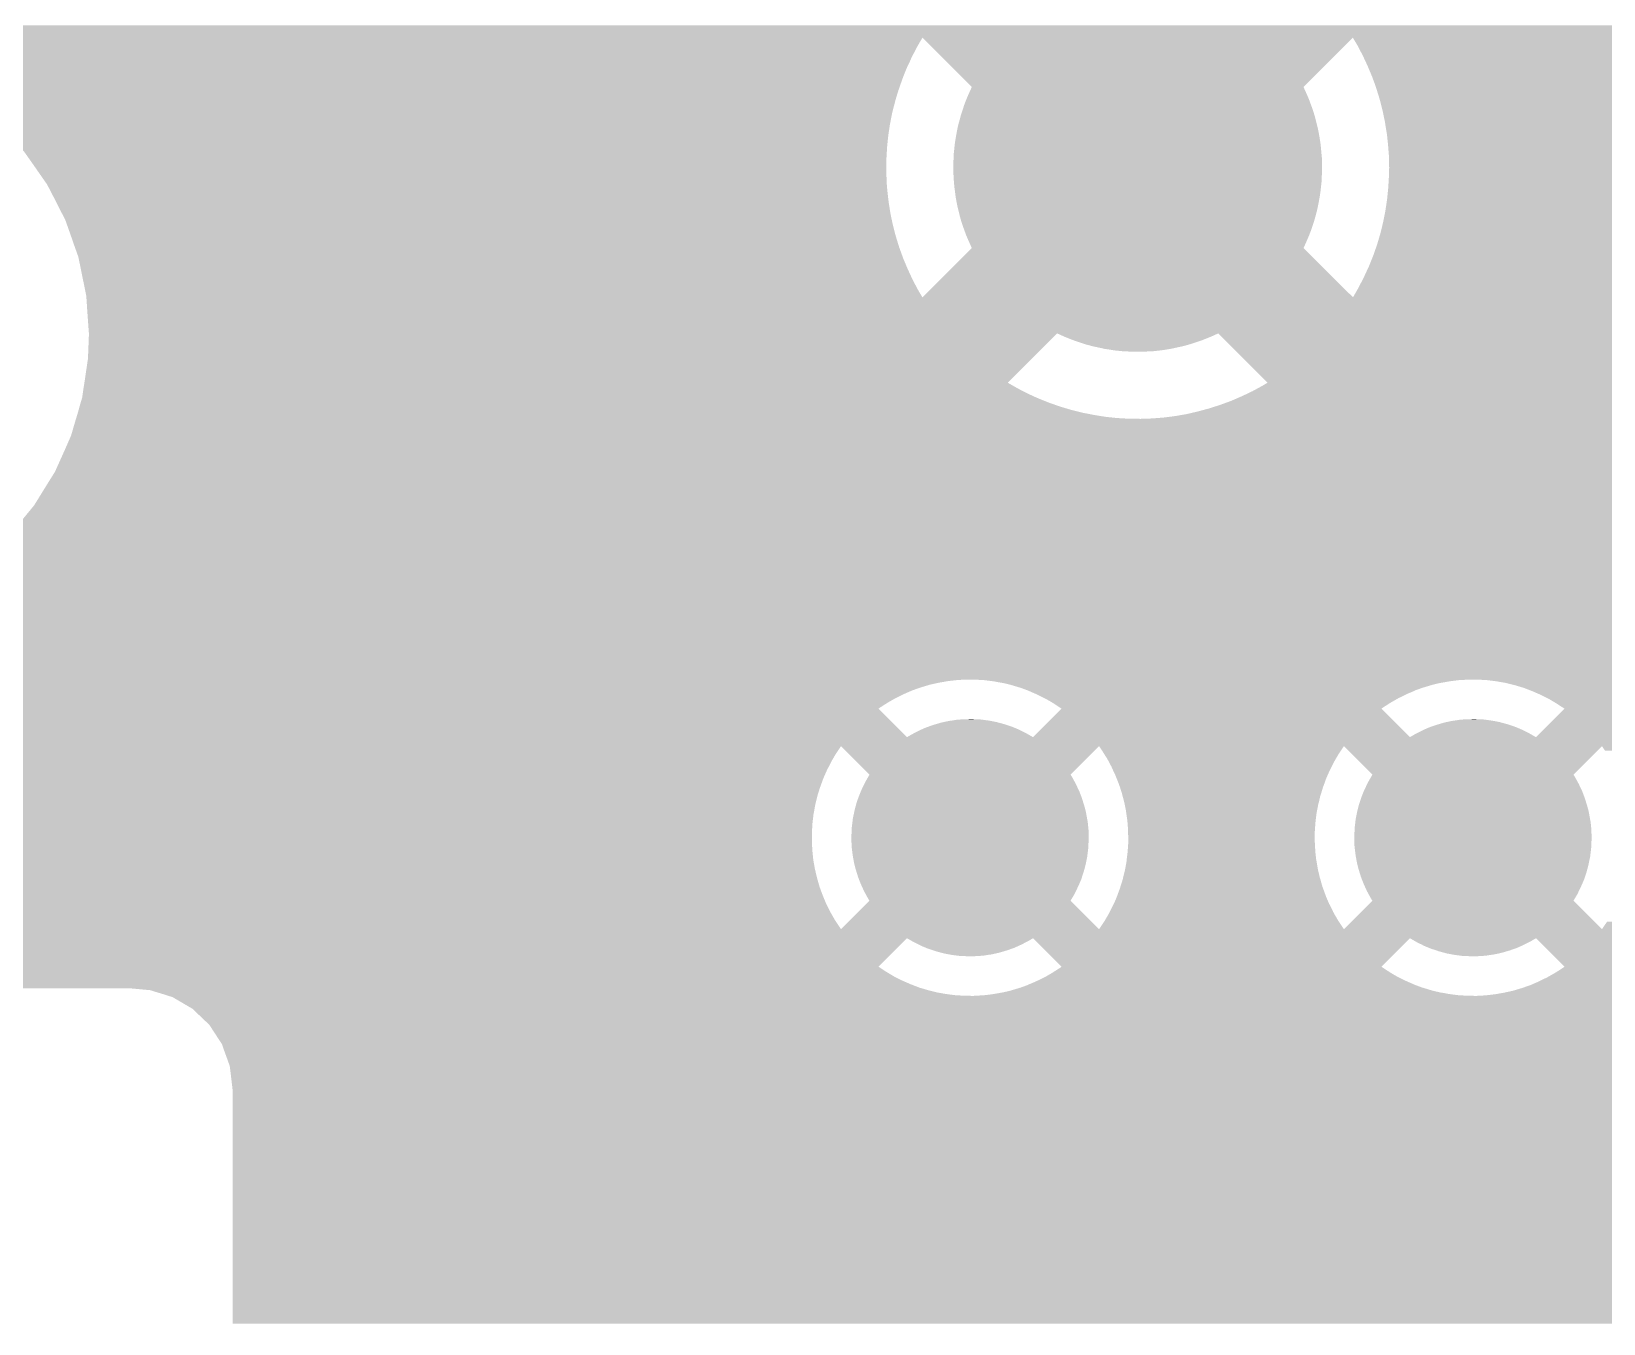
# Model space of a CAD drawing. Extents: x 295 to 953, y 10 to 290.
# Drawn here: x 701.64 to 713.55, y 231.42 to 241.21 of the extents above; entities that cross this region are included whole.
import ezdxf

# ---------------------------------------------------------------- set-up
doc = ezdxf.new("R2010")
doc.units = 0
doc.header["$LTSCALE"] = 5
doc.header["$MEASUREMENT"] = 0
doc.layers.add('FROMC1', color=7, linetype='CONTINUOUS')

msp = doc.modelspace()

# ---------------------------------------------------------------- linework, layer by layer
at = {"layer": 'FROMC1'}
for points in [[(685.38, 241.164), (685.38, 241.259), (751.731, 241.164), (751.772, 241.259)], [(685.38, 241.125), (685.38, 241.164), (708.364, 241.125), (708.387, 241.164)], [(700.036, 241.118), (699.858, 241.125), (708.36, 241.118), (708.364, 241.125)], [(700.234, 241.088), (700.036, 241.118), (708.343, 241.088), (708.36, 241.118)], [(700.332, 241.073), (700.234, 241.088), (708.335, 241.073), (708.343, 241.088)], [(700.551, 241.01), (700.332, 241.073), (708.303, 241.01), (708.335, 241.073)], [(708.761, 240.79), (708.387, 241.164), (711.274, 240.79), (711.648, 241.164)], [(711.671, 241.125), (711.648, 241.164), (751.714, 241.125), (751.731, 241.164)], [(711.682, 241.107), (711.671, 241.125), (735.151, 241.107), (735.418, 241.125)], [(711.683, 241.105), (711.682, 241.107), (735.118, 241.105), (735.151, 241.107)], [(711.715, 241.044), (711.683, 241.105), (734.825, 241.044), (735.118, 241.105)], [(700.62, 240.989), (700.551, 241.01), (708.294, 240.989), (708.303, 241.01)], [(700.754, 240.93), (700.62, 240.989), (708.266, 240.93), (708.294, 240.989)], [(711.723, 241.029), (711.715, 241.044), (734.782, 241.029), (734.825, 241.044)], [(711.76, 240.949), (711.723, 241.029), (734.556, 240.949), (734.782, 241.029)], [(711.762, 240.944), (711.76, 240.949), (734.542, 240.944), (734.556, 240.949)], [(700.894, 240.867), (700.754, 240.93), (708.241, 240.867), (708.266, 240.93)], [(700.925, 240.848), (700.894, 240.867), (708.234, 240.848), (708.241, 240.867)], [(701.059, 240.765), (700.925, 240.848), (708.205, 240.765), (708.234, 240.848)], [(711.794, 240.868), (711.762, 240.944), (734.393, 240.868), (734.542, 240.944)], [(711.816, 240.808), (711.794, 240.868), (734.275, 240.808), (734.393, 240.868)], [(701.149, 240.71), (701.059, 240.765), (708.188, 240.71), (708.205, 240.765)], [(701.184, 240.681), (701.149, 240.71), (708.18, 240.681), (708.188, 240.71)], [(708.719, 240.695), (708.73, 240.721), (711.316, 240.695), (711.305, 240.721)], [(708.73, 240.721), (708.749, 240.764), (711.305, 240.721), (711.286, 240.764)], [(708.749, 240.764), (708.761, 240.79), (711.286, 240.764), (711.274, 240.79)], [(711.824, 240.785), (711.816, 240.808), (734.243, 240.785), (734.275, 240.808)], [(711.85, 240.701), (711.824, 240.785), (734.123, 240.701), (734.243, 240.785)], [(701.287, 240.595), (701.184, 240.681), (708.158, 240.595), (708.18, 240.681)], [(701.38, 240.519), (701.287, 240.595), (708.143, 240.519), (708.158, 240.595)], [(708.679, 240.58), (708.694, 240.624), (711.356, 240.58), (711.342, 240.624)], [(708.694, 240.624), (708.702, 240.651), (711.342, 240.624), (711.332, 240.651)], [(708.702, 240.651), (708.719, 240.695), (711.332, 240.651), (711.316, 240.695)], [(711.867, 240.636), (711.85, 240.701), (734.029, 240.636), (734.123, 240.701)], [(711.872, 240.616), (711.867, 240.636), (734.008, 240.616), (734.029, 240.636)], [(711.89, 240.53), (711.872, 240.616), (733.915, 240.53), (734.008, 240.616)], [(701.389, 240.509), (701.38, 240.519), (708.141, 240.509), (708.143, 240.519)], [(701.469, 240.422), (701.389, 240.509), (708.128, 240.422), (708.141, 240.509)], [(708.644, 240.433), (708.653, 240.479), (711.391, 240.433), (711.382, 240.479)], [(708.653, 240.479), (708.659, 240.507), (711.382, 240.479), (711.375, 240.507)], [(708.659, 240.507), (708.672, 240.552), (711.375, 240.507), (711.364, 240.552)], [(708.672, 240.552), (708.679, 240.58), (711.364, 240.552), (711.356, 240.58)], [(711.904, 240.443), (711.89, 240.53), (733.82, 240.443), (733.915, 240.53)], [(701.55, 240.334), (701.469, 240.422), (708.119, 240.334), (708.128, 240.422)], [(708.629, 240.33), (708.632, 240.359), (711.406, 240.33), (711.403, 240.359)], [(708.632, 240.359), (708.639, 240.405), (711.403, 240.359), (711.396, 240.405)], [(708.639, 240.405), (708.644, 240.433), (711.396, 240.405), (711.391, 240.433)], [(711.906, 240.432), (711.904, 240.443), (733.809, 240.432), (733.82, 240.443)], [(711.914, 240.356), (711.906, 240.432), (733.746, 240.356), (733.809, 240.432)], [(711.921, 240.268), (711.914, 240.356), (733.673, 240.268), (733.746, 240.356)], [(701.583, 240.298), (701.55, 240.334), (708.117, 240.298), (708.119, 240.334)], [(701.619, 240.247), (701.583, 240.298), (708.114, 240.247), (708.117, 240.298)], [(701.666, 240.18), (701.619, 240.247), (708.113, 240.18), (708.114, 240.247)], [(708.621, 240.209), (708.623, 240.255), (711.414, 240.209), (711.413, 240.255)], [(708.623, 240.255), (708.624, 240.284), (711.413, 240.255), (711.41, 240.284)], [(708.624, 240.284), (708.629, 240.33), (711.41, 240.284), (711.406, 240.33)], [(711.922, 240.201), (711.921, 240.268), (733.618, 240.201), (733.673, 240.268)], [(701.727, 240.092), (701.666, 240.18), (708.115, 240.092), (708.113, 240.18)], [(708.621, 240.18), (708.621, 240.209), (711.415, 240.18), (711.414, 240.209)], [(708.621, 240.151), (708.621, 240.18), (711.414, 240.151), (711.415, 240.18)], [(708.623, 240.105), (708.621, 240.151), (711.412, 240.105), (711.414, 240.151)], [(711.916, 240.026), (711.921, 240.113), (733.509, 240.026), (733.564, 240.113)], [(711.921, 240.113), (711.923, 240.18), (733.564, 240.113), (733.605, 240.18)], [(711.923, 240.18), (711.922, 240.201), (733.605, 240.18), (733.618, 240.201)], [(701.755, 240.052), (701.727, 240.092), (708.117, 240.052), (708.115, 240.092)], [(701.78, 240.004), (701.755, 240.052), (708.121, 240.004), (708.117, 240.052)], [(701.825, 239.917), (701.78, 240.004), (708.131, 239.917), (708.121, 240.004)], [(708.625, 240.076), (708.623, 240.105), (711.411, 240.076), (711.412, 240.105)], [(708.629, 240.03), (708.625, 240.076), (711.406, 240.03), (711.411, 240.076)], [(708.633, 240.001), (708.629, 240.03), (711.403, 240.001), (711.406, 240.03)], [(708.639, 239.955), (708.633, 240.001), (711.396, 239.955), (711.403, 240.001)], [(711.908, 239.946), (711.916, 240.026), (733.46, 239.946), (733.509, 240.026)], [(701.869, 239.83), (701.825, 239.917), (708.145, 239.83), (708.131, 239.917)], [(708.644, 239.927), (708.639, 239.955), (711.391, 239.927), (711.396, 239.955)], [(708.653, 239.881), (708.644, 239.927), (711.382, 239.881), (711.391, 239.927)], [(708.66, 239.853), (708.653, 239.881), (711.376, 239.853), (711.382, 239.881)], [(711.894, 239.851), (711.907, 239.938), (733.418, 239.851), (733.456, 239.938)], [(711.907, 239.938), (711.908, 239.946), (733.456, 239.938), (733.46, 239.946)], [(701.892, 239.786), (701.869, 239.83), (708.154, 239.786), (708.145, 239.83)], [(701.907, 239.744), (701.892, 239.786), (708.163, 239.744), (708.154, 239.786)], [(708.671, 239.808), (708.66, 239.853), (711.364, 239.808), (711.376, 239.853)], [(708.679, 239.78), (708.671, 239.808), (711.356, 239.78), (711.364, 239.808)], [(708.693, 239.736), (708.679, 239.78), (711.342, 239.736), (711.356, 239.78)], [(711.856, 239.679), (711.877, 239.765), (733.341, 239.679), (733.379, 239.765)], [(711.877, 239.765), (711.894, 239.851), (733.379, 239.765), (733.418, 239.851)], [(701.937, 239.659), (701.907, 239.744), (708.185, 239.659), (708.163, 239.744)], [(701.966, 239.575), (701.937, 239.659), (708.211, 239.575), (708.185, 239.659)], [(708.703, 239.709), (708.693, 239.736), (711.333, 239.709), (711.342, 239.736)], [(708.719, 239.665), (708.703, 239.709), (711.316, 239.665), (711.333, 239.709)], [(708.73, 239.639), (708.719, 239.665), (711.305, 239.639), (711.316, 239.665)], [(708.749, 239.596), (708.73, 239.639), (711.286, 239.596), (711.305, 239.639)], [(711.831, 239.595), (711.854, 239.672), (733.315, 239.595), (733.338, 239.672)], [(711.854, 239.672), (711.856, 239.679), (733.338, 239.672), (733.341, 239.679)], [(701.992, 239.503), (701.966, 239.575), (708.237, 239.503), (708.211, 239.575)], [(708.387, 239.196), (708.761, 239.57), (711.649, 239.196), (711.274, 239.57)], [(708.761, 239.57), (708.749, 239.596), (711.274, 239.57), (711.286, 239.596)], [(711.802, 239.512), (711.831, 239.595), (733.291, 239.512), (733.315, 239.595)], [(701.994, 239.492), (701.992, 239.503), (708.241, 239.492), (708.237, 239.503)], [(702.011, 239.411), (701.994, 239.492), (708.275, 239.411), (708.241, 239.492)], [(702.027, 239.331), (702.011, 239.411), (708.312, 239.331), (708.275, 239.411)], [(711.748, 239.385), (711.769, 239.43), (733.254, 239.385), (733.267, 239.43)], [(711.769, 239.43), (711.802, 239.512), (733.267, 239.43), (733.291, 239.512)], [(702.043, 239.253), (702.027, 239.331), (708.353, 239.253), (708.312, 239.331)], [(711.692, 239.272), (711.732, 239.35), (733.237, 239.272), (733.249, 239.35)], [(711.732, 239.35), (711.748, 239.385), (733.249, 239.35), (733.254, 239.385)], [(702.052, 239.209), (702.043, 239.253), (708.379, 239.209), (708.353, 239.253)], [(702.053, 239.196), (702.052, 239.209), (708.387, 239.196), (708.379, 239.209)], [(702.06, 239.088), (702.053, 239.196), (733.21, 239.088), (733.226, 239.196)], [(711.649, 239.196), (711.692, 239.272), (733.226, 239.196), (733.237, 239.272)], [(702.072, 238.923), (702.06, 239.088), (733.203, 238.923), (733.21, 239.088)], [(702.072, 238.91), (702.072, 238.923), (709.394, 238.91), (709.407, 238.923)], [(709.46, 238.899), (709.407, 238.923), (710.576, 238.899), (710.628, 238.923)], [(710.641, 238.91), (710.628, 238.923), (733.203, 238.91), (733.203, 238.923)], [(702.065, 238.732), (702.072, 238.91), (709.216, 238.732), (709.394, 238.91)], [(709.476, 238.892), (709.46, 238.899), (710.558, 238.892), (710.576, 238.899)], [(709.53, 238.871), (709.476, 238.892), (710.506, 238.871), (710.558, 238.892)], [(709.546, 238.865), (709.53, 238.871), (710.488, 238.865), (710.506, 238.871)], [(709.602, 238.847), (709.546, 238.865), (710.435, 238.847), (710.488, 238.865)], [(709.618, 238.841), (709.602, 238.847), (710.416, 238.841), (710.435, 238.847)], [(709.674, 238.826), (709.618, 238.841), (710.362, 238.826), (710.416, 238.841)], [(709.691, 238.822), (709.674, 238.826), (710.343, 238.822), (710.362, 238.826)], [(709.748, 238.81), (709.691, 238.822), (710.289, 238.81), (710.343, 238.822)], [(709.764, 238.806), (709.748, 238.81), (710.269, 238.806), (710.289, 238.81)], [(709.823, 238.797), (709.764, 238.806), (710.214, 238.797), (710.269, 238.806)], [(710.94, 238.611), (710.641, 238.91), (733.223, 238.611), (733.203, 238.91)], [(702.038, 238.549), (702.065, 238.732), (709.033, 238.549), (709.216, 238.732)], [(709.839, 238.794), (709.823, 238.797), (710.193, 238.794), (710.214, 238.797)], [(709.899, 238.788), (709.839, 238.794), (710.139, 238.788), (710.193, 238.794)], [(709.914, 238.787), (709.899, 238.788), (710.115, 238.787), (710.139, 238.788)], [(709.979, 238.784), (709.914, 238.787), (710.064, 238.784), (710.115, 238.787)], [(709.989, 238.783), (709.979, 238.784), (709.989, 238.783), (710.064, 238.784)], [(711.002, 238.549), (710.94, 238.611), (733.236, 238.549), (733.223, 238.611)], [(702.021, 238.435), (702.025, 238.465), (709.253, 238.435), (709.188, 238.465)], [(702.025, 238.465), (702.031, 238.505), (709.188, 238.465), (709.11, 238.505)], [(702.031, 238.505), (702.038, 238.549), (709.11, 238.505), (709.033, 238.549)], [(710.725, 238.411), (710.806, 238.446), (733.264, 238.411), (733.257, 238.446)], [(710.806, 238.446), (710.886, 238.484), (733.257, 238.446), (733.249, 238.484)], [(710.886, 238.484), (710.963, 238.526), (733.249, 238.484), (733.24, 238.526)], [(710.963, 238.526), (711.002, 238.549), (733.24, 238.526), (733.236, 238.549)], [(701.988, 238.321), (701.994, 238.342), (709.602, 238.321), (709.517, 238.342)], [(701.994, 238.342), (702.001, 238.367), (709.517, 238.342), (709.433, 238.367)], [(702.001, 238.367), (702.009, 238.396), (709.433, 238.367), (709.35, 238.396)], [(702.009, 238.396), (702.019, 238.429), (709.35, 238.396), (709.268, 238.429)], [(702.019, 238.429), (702.021, 238.435), (709.268, 238.429), (709.253, 238.435)], [(710.414, 238.317), (710.474, 238.331), (733.283, 238.317), (733.281, 238.331)], [(710.474, 238.331), (710.559, 238.354), (733.281, 238.331), (733.276, 238.354)], [(710.559, 238.354), (710.643, 238.381), (733.276, 238.354), (733.27, 238.381)], [(710.643, 238.381), (710.725, 238.411), (733.27, 238.381), (733.264, 238.411)], [(701.937, 238.148), (701.974, 238.275), (733.343, 238.148), (733.298, 238.275)], [(701.974, 238.275), (701.975, 238.276), (710.039, 238.275), (709.951, 238.276)], [(701.975, 238.276), (701.976, 238.281), (709.951, 238.276), (709.863, 238.281)], [(701.976, 238.281), (701.979, 238.29), (709.863, 238.281), (709.776, 238.29)], [(701.979, 238.29), (701.983, 238.304), (709.776, 238.29), (709.689, 238.304)], [(701.983, 238.304), (701.988, 238.321), (709.689, 238.304), (709.602, 238.321)], [(710.039, 238.275), (710.127, 238.278), (733.298, 238.275), (733.297, 238.278)], [(710.127, 238.278), (710.215, 238.285), (733.297, 238.278), (733.295, 238.285)], [(710.215, 238.285), (710.302, 238.296), (733.295, 238.285), (733.291, 238.296)], [(710.302, 238.296), (710.389, 238.311), (733.291, 238.296), (733.285, 238.311)], [(710.389, 238.311), (710.414, 238.317), (733.285, 238.311), (733.283, 238.317)], [(701.887, 238.034), (701.937, 238.148), (733.383, 238.034), (733.343, 238.148)], [(701.815, 237.874), (701.887, 238.034), (733.466, 237.874), (733.383, 238.034)], [(701.749, 237.768), (701.815, 237.874), (733.52, 237.768), (733.466, 237.874)], [(701.657, 237.619), (701.749, 237.768), (733.624, 237.619), (733.52, 237.768)], [(701.577, 237.522), (701.657, 237.619), (733.692, 237.522), (733.624, 237.619)], [(701.466, 237.387), (701.577, 237.522), (733.816, 237.387), (733.692, 237.522)], [(701.373, 237.301), (701.466, 237.387), (733.895, 237.301), (733.816, 237.387)], [(701.246, 237.184), (701.373, 237.301), (734.037, 237.184), (733.895, 237.301)], [(701.14, 237.11), (701.246, 237.184), (734.126, 237.11), (734.037, 237.184)], [(701, 237.012), (701.14, 237.11), (734.284, 237.012), (734.126, 237.11)], [(700.733, 236.876), (700.883, 236.953), (734.554, 236.876), (734.381, 236.953)], [(700.883, 236.953), (701, 237.012), (734.381, 236.953), (734.284, 237.012)], [(700.45, 236.776), (700.605, 236.831), (734.842, 236.776), (734.655, 236.831)], [(700.605, 236.831), (700.733, 236.876), (734.655, 236.831), (734.554, 236.876)], [(691.219, 236.561), (691.175, 236.695), (769.708, 236.561), (769.708, 236.695)], [(699.858, 236.695), (699.963, 236.702), (735.418, 236.695), (735.239, 236.702)], [(699.963, 236.702), (700.157, 236.715), (735.239, 236.702), (735.152, 236.715)], [(700.157, 236.715), (700.308, 236.747), (735.152, 236.715), (734.943, 236.747)], [(700.308, 236.747), (700.45, 236.776), (734.943, 236.747), (734.842, 236.776)], [(691.239, 236.37), (691.219, 236.561), (769.708, 236.37), (769.708, 236.561)], [(691.236, 236.299), (691.239, 236.37), (769.708, 236.299), (769.708, 236.37)], [(691.21, 236.158), (691.216, 236.189), (708.184, 236.158), (708.247, 236.189)], [(691.216, 236.189), (691.221, 236.217), (708.247, 236.189), (708.311, 236.217)], [(691.221, 236.217), (691.226, 236.24), (708.311, 236.217), (708.377, 236.24)], [(691.226, 236.24), (691.23, 236.26), (708.377, 236.24), (708.444, 236.26)], [(691.23, 236.26), (691.233, 236.275), (708.444, 236.26), (708.512, 236.275)], [(691.233, 236.275), (691.235, 236.287), (708.512, 236.275), (708.581, 236.287)], [(691.235, 236.287), (691.236, 236.29), (708.581, 236.287), (708.607, 236.29)], [(691.236, 236.295), (691.236, 236.299), (708.65, 236.295), (708.72, 236.299)], [(691.236, 236.29), (691.236, 236.295), (708.607, 236.29), (708.65, 236.295)], [(708.789, 236.298), (708.72, 236.299), (712.522, 236.298), (712.53, 236.299)], [(708.84, 236.295), (708.789, 236.298), (712.46, 236.295), (712.522, 236.298)], [(708.859, 236.294), (708.84, 236.295), (712.449, 236.294), (712.46, 236.295)], [(708.912, 236.287), (708.859, 236.294), (712.391, 236.287), (712.449, 236.294)], [(708.928, 236.285), (708.912, 236.287), (712.379, 236.285), (712.391, 236.287)], [(708.981, 236.275), (708.928, 236.285), (712.322, 236.275), (712.379, 236.285)], [(708.997, 236.273), (708.981, 236.275), (712.309, 236.273), (712.322, 236.275)], [(709.05, 236.26), (708.997, 236.273), (712.254, 236.26), (712.309, 236.273)], [(709.065, 236.256), (709.05, 236.26), (712.241, 236.256), (712.254, 236.26)], [(709.117, 236.24), (709.065, 236.256), (712.187, 236.24), (712.241, 236.256)], [(709.132, 236.236), (709.117, 236.24), (712.174, 236.236), (712.187, 236.24)], [(709.183, 236.217), (709.132, 236.236), (712.121, 236.217), (712.174, 236.236)], [(709.197, 236.211), (709.183, 236.217), (712.109, 236.211), (712.121, 236.217)], [(709.247, 236.189), (709.197, 236.211), (712.057, 236.189), (712.109, 236.211)], [(709.261, 236.183), (709.247, 236.189), (712.045, 236.183), (712.057, 236.189)], [(709.31, 236.158), (709.261, 236.183), (711.994, 236.158), (712.045, 236.183)], [(712.599, 236.298), (712.53, 236.299), (769.708, 236.298), (769.708, 236.299)], [(712.669, 236.294), (712.599, 236.298), (769.708, 236.294), (769.708, 236.298)], [(712.738, 236.285), (712.669, 236.294), (769.708, 236.285), (769.708, 236.294)], [(712.807, 236.273), (712.738, 236.285), (769.708, 236.273), (769.708, 236.285)], [(712.875, 236.256), (712.807, 236.273), (769.708, 236.256), (769.708, 236.273)], [(712.942, 236.236), (712.875, 236.256), (769.708, 236.236), (769.708, 236.256)], [(713.007, 236.211), (712.942, 236.236), (769.708, 236.211), (769.708, 236.236)], [(713.071, 236.183), (713.007, 236.211), (769.708, 236.183), (769.708, 236.211)], [(713.133, 236.152), (713.071, 236.183), (769.708, 236.152), (769.708, 236.183)], [(691.123, 235.926), (691.188, 236.078), (708.205, 235.926), (708.054, 236.078)], [(691.188, 236.078), (691.192, 236.086), (708.054, 236.078), (708.065, 236.086)], [(691.192, 236.086), (691.199, 236.102), (708.065, 236.086), (708.09, 236.102)], [(691.199, 236.102), (691.203, 236.124), (708.09, 236.102), (708.124, 236.124)], [(691.203, 236.124), (691.21, 236.158), (708.124, 236.124), (708.184, 236.158)], [(709.225, 235.862), (709.441, 236.078), (712.08, 235.862), (711.864, 236.078)], [(709.323, 236.152), (709.31, 236.158), (711.983, 236.152), (711.994, 236.158)], [(709.371, 236.124), (709.323, 236.152), (711.934, 236.124), (711.983, 236.152)], [(709.383, 236.116), (709.371, 236.124), (711.922, 236.116), (711.934, 236.124)], [(709.429, 236.086), (709.383, 236.116), (711.875, 236.086), (711.922, 236.116)], [(709.441, 236.078), (709.429, 236.086), (711.864, 236.078), (711.875, 236.086)], [(713.193, 236.116), (713.133, 236.152), (769.708, 236.116), (769.708, 236.152)], [(713.181, 236.007), (713.251, 236.078), (769.708, 236.007), (769.708, 236.078)], [(713.251, 236.078), (713.193, 236.116), (769.708, 236.078), (769.708, 236.116)], [(708.433, 235.942), (708.47, 235.955), (709.063, 235.942), (709.024, 235.955)], [(708.47, 235.955), (708.491, 235.961), (709.024, 235.955), (709.006, 235.961)], [(708.491, 235.961), (708.528, 235.972), (709.006, 235.961), (708.965, 235.972)], [(708.528, 235.972), (708.55, 235.977), (708.965, 235.972), (708.947, 235.977)], [(708.55, 235.977), (708.587, 235.985), (708.947, 235.977), (708.905, 235.985)], [(708.587, 235.985), (708.61, 235.988), (708.905, 235.985), (708.888, 235.988)], [(708.61, 235.988), (708.647, 235.994), (708.888, 235.988), (708.844, 235.994)], [(708.647, 235.994), (708.673, 235.996), (708.844, 235.994), (708.828, 235.996)], [(708.673, 235.996), (708.707, 235.998), (708.828, 235.996), (708.78, 235.998)], [(708.707, 235.998), (708.768, 235.999), (708.78, 235.998), (708.768, 235.999)], [(712.243, 235.942), (712.28, 235.955), (712.873, 235.942), (712.834, 235.955)], [(712.28, 235.955), (712.301, 235.961), (712.834, 235.955), (712.816, 235.961)], [(712.301, 235.961), (712.338, 235.972), (712.816, 235.961), (712.775, 235.972)], [(712.338, 235.972), (712.36, 235.977), (712.775, 235.972), (712.757, 235.977)], [(712.36, 235.977), (712.397, 235.985), (712.757, 235.977), (712.715, 235.985)], [(712.397, 235.985), (712.42, 235.988), (712.715, 235.985), (712.698, 235.988)], [(712.42, 235.988), (712.457, 235.994), (712.698, 235.988), (712.654, 235.994)], [(712.457, 235.994), (712.483, 235.996), (712.654, 235.994), (712.638, 235.996)], [(712.483, 235.996), (712.517, 235.998), (712.638, 235.996), (712.59, 235.998)], [(712.517, 235.998), (712.578, 235.999), (712.59, 235.998), (712.578, 235.999)], [(713.1, 235.927), (713.16, 235.987), (756, 235.927), (756.182, 235.987)], [(713.16, 235.987), (713.181, 236.007), (756.182, 235.987), (756.373, 236.007)], [(691.029, 235.794), (691.055, 235.83), (755.795, 235.794), (755.834, 235.83)], [(691.055, 235.83), (691.077, 235.862), (755.834, 235.83), (755.889, 235.862)], [(691.078, 235.862), (691.123, 235.926), (708.27, 235.862), (708.205, 235.926)], [(708.27, 235.862), (708.304, 235.882), (709.225, 235.862), (709.19, 235.882)], [(708.304, 235.882), (708.323, 235.892), (709.19, 235.882), (709.173, 235.892)], [(708.323, 235.892), (708.358, 235.91), (709.173, 235.892), (709.136, 235.91)], [(708.358, 235.91), (708.377, 235.919), (709.136, 235.91), (709.119, 235.919)], [(708.377, 235.919), (708.413, 235.935), (709.119, 235.919), (709.081, 235.935)], [(708.413, 235.935), (708.433, 235.942), (709.081, 235.935), (709.063, 235.942)], [(712.08, 235.862), (712.114, 235.882), (713.035, 235.862), (713, 235.882)], [(712.114, 235.882), (712.133, 235.892), (713, 235.882), (712.983, 235.892)], [(712.133, 235.892), (712.168, 235.91), (712.983, 235.892), (712.946, 235.91)], [(712.168, 235.91), (712.187, 235.919), (712.946, 235.91), (712.929, 235.919)], [(712.187, 235.919), (712.223, 235.935), (712.929, 235.919), (712.891, 235.935)], [(712.223, 235.935), (712.243, 235.942), (712.891, 235.935), (712.873, 235.942)], [(713.035, 235.862), (713.1, 235.927), (755.889, 235.862), (756, 235.927)], [(690.909, 235.676), (690.975, 235.736), (707.696, 235.676), (707.731, 235.736)], [(690.975, 235.736), (691.012, 235.77), (707.731, 235.736), (707.754, 235.77)], [(691.012, 235.77), (691.029, 235.794), (707.754, 235.77), (707.77, 235.794)], [(707.986, 235.578), (707.77, 235.794), (709.509, 235.578), (709.725, 235.794)], [(709.749, 235.759), (709.725, 235.794), (711.557, 235.759), (711.58, 235.794)], [(709.763, 235.736), (709.749, 235.759), (711.541, 235.736), (711.557, 235.759)], [(709.786, 235.7), (709.763, 235.736), (711.52, 235.7), (711.541, 235.736)], [(711.796, 235.578), (711.58, 235.794), (713.319, 235.578), (713.535, 235.794)], [(713.559, 235.759), (713.535, 235.794), (755.757, 235.759), (755.795, 235.794)], [(690.716, 235.55), (690.825, 235.613), (707.636, 235.55), (707.664, 235.613)], [(690.825, 235.613), (690.871, 235.64), (707.664, 235.613), (707.678, 235.64)], [(690.871, 235.64), (690.909, 235.676), (707.678, 235.64), (707.696, 235.676)], [(709.799, 235.676), (709.786, 235.7), (711.506, 235.676), (711.52, 235.7)], [(709.819, 235.638), (709.799, 235.676), (711.487, 235.638), (711.506, 235.676)], [(709.83, 235.613), (709.819, 235.638), (711.474, 235.613), (711.487, 235.638)], [(709.848, 235.575), (709.83, 235.613), (711.457, 235.575), (711.474, 235.613)], [(690.686, 235.537), (690.705, 235.543), (707.631, 235.537), (707.634, 235.543)], [(690.705, 235.543), (690.716, 235.55), (707.634, 235.543), (707.636, 235.55)], [(697.452, 235.533), (697.318, 235.537), (707.63, 235.533), (707.631, 235.537)], [(697.749, 235.494), (697.452, 235.533), (707.616, 235.494), (707.63, 235.533)], [(697.787, 235.484), (697.749, 235.494), (707.612, 235.484), (707.616, 235.494)], [(698.034, 235.417), (697.787, 235.484), (707.591, 235.417), (707.612, 235.484)], [(707.921, 235.453), (707.929, 235.471), (709.575, 235.453), (709.566, 235.471)], [(707.929, 235.471), (707.947, 235.508), (709.566, 235.471), (709.549, 235.508)], [(707.947, 235.508), (707.956, 235.526), (709.549, 235.508), (709.539, 235.526)], [(707.956, 235.526), (707.976, 235.561), (709.539, 235.526), (709.52, 235.561)], [(707.976, 235.561), (707.986, 235.578), (709.52, 235.561), (709.509, 235.578)], [(709.858, 235.55), (709.848, 235.575), (711.446, 235.55), (711.457, 235.575)], [(709.874, 235.51), (709.858, 235.55), (711.432, 235.51), (711.446, 235.55)], [(709.883, 235.484), (709.874, 235.51), (711.422, 235.484), (711.432, 235.51)], [(709.896, 235.444), (709.883, 235.484), (711.41, 235.444), (711.422, 235.484)], [(711.731, 235.453), (711.739, 235.471), (713.385, 235.453), (713.376, 235.471)], [(711.739, 235.471), (711.757, 235.508), (713.376, 235.471), (713.359, 235.508)], [(711.757, 235.508), (711.766, 235.526), (713.359, 235.508), (713.349, 235.526)], [(711.766, 235.526), (711.786, 235.561), (713.349, 235.526), (713.33, 235.561)], [(711.786, 235.561), (711.796, 235.578), (713.33, 235.561), (713.319, 235.578)], [(698.038, 235.416), (698.034, 235.417), (707.591, 235.416), (707.591, 235.417)], [(698.197, 235.35), (698.038, 235.416), (707.575, 235.35), (707.591, 235.416)], [(698.315, 235.3), (698.197, 235.35), (707.566, 235.3), (707.575, 235.35)], [(707.881, 235.339), (707.886, 235.358), (709.614, 235.339), (709.608, 235.358)], [(707.886, 235.358), (707.899, 235.397), (709.608, 235.358), (709.596, 235.397)], [(707.899, 235.397), (707.906, 235.416), (709.596, 235.397), (709.589, 235.416)], [(707.906, 235.416), (707.921, 235.453), (709.589, 235.416), (709.575, 235.453)], [(709.903, 235.417), (709.896, 235.444), (711.401, 235.417), (711.41, 235.444)], [(709.914, 235.377), (709.903, 235.417), (711.392, 235.377), (711.401, 235.417)], [(709.92, 235.35), (709.914, 235.377), (711.385, 235.35), (711.392, 235.377)], [(709.928, 235.308), (709.92, 235.35), (711.377, 235.308), (711.385, 235.35)], [(711.691, 235.339), (711.696, 235.358), (713.424, 235.339), (713.418, 235.358)], [(711.696, 235.358), (711.709, 235.397), (713.418, 235.358), (713.406, 235.397)], [(711.709, 235.397), (711.716, 235.416), (713.406, 235.397), (713.399, 235.416)], [(711.716, 235.416), (711.731, 235.453), (713.399, 235.416), (713.385, 235.453)], [(698.347, 235.281), (698.315, 235.3), (707.562, 235.281), (707.566, 235.3)], [(698.463, 235.212), (698.347, 235.281), (707.554, 235.212), (707.562, 235.281)], [(707.857, 235.221), (707.859, 235.241), (709.639, 235.221), (709.635, 235.241)], [(707.859, 235.241), (707.867, 235.28), (709.635, 235.241), (709.628, 235.28)], [(707.867, 235.28), (707.871, 235.3), (709.628, 235.28), (709.624, 235.3)], [(707.871, 235.3), (707.881, 235.339), (709.624, 235.3), (709.614, 235.339)], [(709.932, 235.281), (709.928, 235.308), (711.372, 235.281), (711.377, 235.308)], [(709.938, 235.239), (709.932, 235.281), (711.367, 235.239), (711.372, 235.281)], [(709.941, 235.212), (709.938, 235.239), (711.364, 235.212), (711.367, 235.239)], [(711.667, 235.221), (711.669, 235.241), (713.449, 235.221), (713.445, 235.241)], [(711.669, 235.241), (711.677, 235.28), (713.445, 235.241), (713.438, 235.28)], [(711.677, 235.28), (711.681, 235.3), (713.438, 235.28), (713.434, 235.3)], [(711.681, 235.3), (711.691, 235.339), (713.434, 235.3), (713.424, 235.339)], [(698.573, 235.147), (698.463, 235.212), (707.55, 235.147), (707.554, 235.212)], [(698.579, 235.142), (698.573, 235.147), (707.549, 235.142), (707.55, 235.147)], [(698.667, 235.072), (698.579, 235.142), (707.549, 235.072), (707.549, 235.142)], [(707.848, 235.1), (707.849, 235.12), (709.647, 235.1), (709.646, 235.12)], [(707.849, 235.12), (707.851, 235.16), (709.646, 235.12), (709.645, 235.16)], [(707.851, 235.16), (707.852, 235.181), (709.645, 235.16), (709.643, 235.181)], [(707.852, 235.181), (707.857, 235.221), (709.643, 235.181), (709.639, 235.221)], [(709.944, 235.17), (709.941, 235.212), (711.361, 235.17), (711.364, 235.212)], [(709.945, 235.142), (709.944, 235.17), (711.359, 235.142), (711.361, 235.17)], [(709.946, 235.1), (709.945, 235.142), (711.359, 235.1), (711.359, 235.142)], [(711.658, 235.1), (711.659, 235.12), (713.457, 235.1), (713.456, 235.12)], [(711.659, 235.12), (711.661, 235.16), (713.456, 235.12), (713.455, 235.16)], [(711.661, 235.16), (711.662, 235.181), (713.455, 235.16), (713.453, 235.181)], [(711.662, 235.181), (711.667, 235.221), (713.453, 235.181), (713.449, 235.221)], [(698.755, 235.002), (698.667, 235.072), (707.553, 235.002), (707.549, 235.072)], [(698.808, 234.961), (698.755, 235.002), (707.557, 234.961), (707.553, 235.002)], [(707.849, 235.08), (707.848, 235.1), (709.646, 235.08), (709.647, 235.1)], [(707.85, 235.04), (707.849, 235.08), (709.644, 235.04), (709.646, 235.08)], [(707.852, 235.019), (707.85, 235.04), (709.643, 235.019), (709.644, 235.04)], [(707.857, 234.979), (707.852, 235.019), (709.638, 234.979), (709.643, 235.019)], [(709.941, 234.988), (709.942, 235.002), (711.364, 234.988), (711.363, 235.002)], [(709.942, 235.002), (709.946, 235.058), (711.363, 235.002), (711.36, 235.058)], [(709.946, 235.072), (709.946, 235.1), (711.359, 235.072), (711.359, 235.1)], [(709.946, 235.058), (709.946, 235.072), (711.36, 235.058), (711.359, 235.072)], [(711.659, 235.08), (711.658, 235.1), (713.456, 235.08), (713.457, 235.1)], [(711.66, 235.04), (711.659, 235.08), (713.454, 235.04), (713.456, 235.08)], [(711.662, 235.019), (711.66, 235.04), (713.453, 235.019), (713.454, 235.04)], [(711.667, 234.979), (711.662, 235.019), (713.448, 234.979), (713.453, 235.019)], [(698.834, 234.933), (698.808, 234.961), (707.56, 234.933), (707.557, 234.961)], [(698.9, 234.864), (698.834, 234.933), (707.572, 234.864), (707.56, 234.933)], [(707.86, 234.959), (707.857, 234.979), (709.636, 234.959), (709.638, 234.979)], [(707.867, 234.92), (707.86, 234.959), (709.628, 234.92), (709.636, 234.959)], [(707.871, 234.9), (707.867, 234.92), (709.624, 234.9), (709.628, 234.92)], [(707.881, 234.861), (707.871, 234.9), (709.614, 234.861), (709.624, 234.9)], [(709.923, 234.864), (709.933, 234.919), (711.382, 234.864), (711.373, 234.919)], [(709.933, 234.919), (709.934, 234.933), (711.373, 234.919), (711.37, 234.933)], [(709.934, 234.933), (709.941, 234.988), (711.37, 234.933), (711.364, 234.988)], [(711.67, 234.959), (711.667, 234.979), (713.446, 234.959), (713.448, 234.979)], [(711.677, 234.92), (711.67, 234.959), (713.438, 234.92), (713.446, 234.959)], [(711.681, 234.9), (711.677, 234.92), (713.434, 234.9), (713.438, 234.92)], [(711.691, 234.861), (711.681, 234.9), (713.424, 234.861), (713.434, 234.9)], [(698.966, 234.796), (698.9, 234.864), (707.588, 234.796), (707.572, 234.864)], [(699.015, 234.744), (698.966, 234.796), (707.603, 234.744), (707.588, 234.796)], [(707.887, 234.842), (707.881, 234.861), (709.609, 234.842), (709.614, 234.861)], [(707.899, 234.803), (707.887, 234.842), (709.596, 234.803), (709.609, 234.842)], [(707.906, 234.784), (707.899, 234.803), (709.59, 234.784), (709.596, 234.803)], [(707.921, 234.747), (707.906, 234.784), (709.574, 234.747), (709.59, 234.784)], [(709.887, 234.729), (709.904, 234.783), (711.417, 234.729), (711.402, 234.783)], [(709.904, 234.783), (709.907, 234.796), (711.402, 234.783), (711.398, 234.796)], [(709.907, 234.796), (709.92, 234.85), (711.398, 234.796), (711.385, 234.85)], [(709.92, 234.85), (709.923, 234.864), (711.385, 234.85), (711.382, 234.864)], [(711.697, 234.842), (711.691, 234.861), (713.419, 234.842), (713.424, 234.861)], [(711.709, 234.803), (711.697, 234.842), (713.406, 234.803), (713.419, 234.842)], [(711.716, 234.784), (711.709, 234.803), (713.4, 234.784), (713.406, 234.803)], [(711.731, 234.747), (711.716, 234.784), (713.384, 234.747), (713.4, 234.784)], [(699.026, 234.729), (699.015, 234.744), (707.607, 234.729), (707.603, 234.744)], [(699.074, 234.664), (699.026, 234.729), (707.631, 234.664), (707.607, 234.729)], [(699.121, 234.599), (699.074, 234.664), (707.658, 234.599), (707.631, 234.664)], [(707.929, 234.729), (707.921, 234.747), (709.566, 234.729), (709.574, 234.747)], [(707.946, 234.692), (707.929, 234.729), (709.548, 234.692), (709.566, 234.729)], [(707.956, 234.674), (707.946, 234.692), (709.54, 234.674), (709.548, 234.692)], [(707.975, 234.639), (707.956, 234.674), (709.519, 234.639), (709.54, 234.674)], [(707.986, 234.622), (707.975, 234.639), (709.509, 234.622), (709.519, 234.639)], [(709.837, 234.599), (709.859, 234.65), (711.468, 234.599), (711.446, 234.65)], [(709.859, 234.65), (709.864, 234.664), (711.446, 234.65), (711.441, 234.664)], [(709.864, 234.664), (709.883, 234.716), (711.441, 234.664), (711.422, 234.716)], [(709.883, 234.716), (709.887, 234.729), (711.422, 234.716), (711.417, 234.729)], [(711.739, 234.729), (711.731, 234.747), (713.376, 234.729), (713.384, 234.747)], [(711.756, 234.692), (711.739, 234.729), (713.358, 234.692), (713.376, 234.729)], [(711.766, 234.674), (711.756, 234.692), (713.35, 234.674), (713.358, 234.692)], [(711.785, 234.639), (711.766, 234.674), (713.329, 234.639), (713.35, 234.674)], [(711.796, 234.622), (711.785, 234.639), (713.319, 234.622), (713.329, 234.639)], [(699.167, 234.537), (699.121, 234.599), (707.689, 234.537), (707.658, 234.599)], [(699.192, 234.502), (699.167, 234.537), (707.709, 234.502), (707.689, 234.537)], [(707.77, 234.406), (707.986, 234.622), (709.725, 234.406), (709.509, 234.622)], [(709.771, 234.476), (709.799, 234.524), (711.534, 234.476), (711.506, 234.524)], [(709.799, 234.524), (709.806, 234.537), (711.506, 234.524), (711.499, 234.537)], [(709.806, 234.537), (709.831, 234.587), (711.499, 234.537), (711.475, 234.587)], [(709.831, 234.587), (709.837, 234.599), (711.475, 234.587), (711.468, 234.599)], [(711.58, 234.406), (711.796, 234.622), (713.535, 234.406), (713.319, 234.622)], [(699.206, 234.476), (699.192, 234.502), (707.724, 234.476), (707.709, 234.502)], [(699.237, 234.418), (699.206, 234.476), (707.762, 234.418), (707.724, 234.476)], [(699.244, 234.406), (699.237, 234.418), (707.77, 234.406), (707.762, 234.418)], [(699.269, 234.358), (699.244, 234.406), (736, 234.358), (736.03, 234.406)], [(709.725, 234.406), (709.733, 234.418), (711.58, 234.406), (711.572, 234.418)], [(709.733, 234.418), (709.764, 234.464), (711.572, 234.418), (711.542, 234.464)], [(709.764, 234.464), (709.771, 234.476), (711.542, 234.464), (711.534, 234.476)], [(713.535, 234.406), (713.574, 234.464), (736.03, 234.406), (736.066, 234.464)], [(699.28, 234.338), (699.269, 234.358), (735.991, 234.338), (736, 234.358)], [(699.334, 234.238), (699.28, 234.338), (708.169, 234.238), (708.27, 234.338)], [(708.305, 234.318), (708.27, 234.338), (709.191, 234.318), (709.225, 234.338)], [(708.322, 234.308), (708.305, 234.318), (709.172, 234.308), (709.191, 234.318)], [(708.359, 234.29), (708.322, 234.308), (709.137, 234.29), (709.172, 234.308)], [(708.376, 234.281), (708.359, 234.29), (709.118, 234.281), (709.137, 234.29)], [(708.414, 234.265), (708.376, 234.281), (709.082, 234.265), (709.118, 234.281)], [(709.441, 234.122), (709.225, 234.338), (711.864, 234.122), (712.08, 234.338)], [(712.115, 234.318), (712.08, 234.338), (713.001, 234.318), (713.035, 234.338)], [(712.132, 234.308), (712.115, 234.318), (712.982, 234.308), (713.001, 234.318)], [(712.169, 234.29), (712.132, 234.308), (712.947, 234.29), (712.982, 234.308)], [(712.186, 234.281), (712.169, 234.29), (712.928, 234.281), (712.947, 234.29)], [(712.224, 234.265), (712.186, 234.281), (712.892, 234.265), (712.928, 234.281)], [(713.251, 234.122), (713.035, 234.338), (735.895, 234.122), (735.991, 234.338)], [(699.377, 234.122), (699.334, 234.238), (708.054, 234.122), (708.169, 234.238)], [(708.432, 234.258), (708.414, 234.265), (709.062, 234.258), (709.082, 234.265)], [(708.472, 234.245), (708.432, 234.258), (709.025, 234.245), (709.062, 234.258)], [(708.489, 234.239), (708.472, 234.245), (709.004, 234.239), (709.025, 234.245)], [(708.53, 234.228), (708.489, 234.239), (708.967, 234.228), (709.004, 234.239)], [(708.548, 234.223), (708.53, 234.228), (708.945, 234.223), (708.967, 234.228)], [(708.59, 234.215), (708.548, 234.223), (708.908, 234.215), (708.945, 234.223)], [(708.607, 234.212), (708.59, 234.215), (708.885, 234.212), (708.908, 234.215)], [(708.651, 234.206), (708.607, 234.212), (708.848, 234.206), (708.885, 234.212)], [(708.667, 234.204), (708.651, 234.206), (708.822, 234.204), (708.848, 234.206)], [(708.715, 234.202), (708.667, 234.204), (708.788, 234.202), (708.822, 234.204)], [(708.727, 234.201), (708.715, 234.202), (708.727, 234.201), (708.788, 234.202)], [(712.242, 234.258), (712.224, 234.265), (712.872, 234.258), (712.892, 234.265)], [(712.282, 234.245), (712.242, 234.258), (712.835, 234.245), (712.872, 234.258)], [(712.299, 234.239), (712.282, 234.245), (712.814, 234.239), (712.835, 234.245)], [(712.34, 234.228), (712.299, 234.239), (712.777, 234.228), (712.814, 234.239)], [(712.358, 234.223), (712.34, 234.228), (712.755, 234.223), (712.777, 234.228)], [(712.4, 234.215), (712.358, 234.223), (712.718, 234.215), (712.755, 234.223)], [(712.417, 234.212), (712.4, 234.215), (712.695, 234.212), (712.718, 234.215)], [(712.461, 234.206), (712.417, 234.212), (712.658, 234.206), (712.695, 234.212)], [(712.477, 234.204), (712.461, 234.206), (712.632, 234.204), (712.658, 234.206)], [(712.525, 234.202), (712.477, 234.204), (712.598, 234.202), (712.632, 234.204)], [(712.537, 234.201), (712.525, 234.202), (712.537, 234.201), (712.598, 234.202)], [(699.392, 234.084), (699.377, 234.122), (708.112, 234.084), (708.054, 234.122)], [(699.405, 234.048), (699.392, 234.084), (708.172, 234.048), (708.112, 234.084)], [(699.417, 234.017), (699.405, 234.048), (708.234, 234.017), (708.172, 234.048)], [(709.26, 234.017), (709.311, 234.042), (712.044, 234.017), (711.995, 234.042)], [(709.311, 234.042), (709.323, 234.048), (711.995, 234.042), (711.982, 234.048)], [(709.323, 234.048), (709.371, 234.076), (711.982, 234.048), (711.934, 234.076)], [(709.371, 234.076), (709.383, 234.084), (711.934, 234.076), (711.922, 234.084)], [(709.383, 234.084), (709.43, 234.114), (711.922, 234.084), (711.876, 234.114)], [(709.43, 234.114), (709.441, 234.122), (711.876, 234.114), (711.864, 234.122)], [(713.058, 234.011), (713.121, 234.042), (735.857, 234.011), (735.866, 234.042)], [(713.121, 234.042), (713.181, 234.076), (735.866, 234.042), (735.876, 234.076)], [(713.181, 234.076), (713.194, 234.084), (735.876, 234.076), (735.878, 234.084)], [(713.194, 234.084), (713.24, 234.114), (735.878, 234.084), (735.891, 234.114)], [(713.24, 234.114), (713.251, 234.122), (735.891, 234.114), (735.895, 234.122)], [(699.428, 233.989), (699.417, 234.017), (708.298, 233.989), (708.234, 234.017)], [(699.437, 233.964), (699.428, 233.989), (708.363, 233.964), (708.298, 233.989)], [(699.439, 233.957), (699.437, 233.964), (708.386, 233.957), (708.363, 233.964)], [(699.44, 233.957), (699.439, 233.957), (708.387, 233.957), (708.386, 233.957)], [(702.537, 233.944), (702.398, 233.957), (708.43, 233.944), (708.387, 233.957)], [(702.591, 233.927), (702.538, 233.944), (708.498, 233.927), (708.43, 233.944)], [(702.632, 233.915), (702.591, 233.927), (708.567, 233.915), (708.498, 233.927)], [(708.926, 233.915), (708.983, 233.925), (712.377, 233.915), (712.324, 233.925)], [(708.983, 233.925), (708.996, 233.927), (712.324, 233.925), (712.308, 233.927)], [(708.996, 233.927), (709.051, 233.94), (712.308, 233.927), (712.255, 233.94)], [(709.051, 233.94), (709.064, 233.944), (712.255, 233.94), (712.24, 233.944)], [(709.064, 233.944), (709.118, 233.96), (712.24, 233.944), (712.188, 233.96)], [(709.118, 233.96), (709.131, 233.964), (712.188, 233.96), (712.173, 233.964)], [(709.131, 233.964), (709.184, 233.983), (712.173, 233.964), (712.122, 233.983)], [(709.184, 233.983), (709.196, 233.989), (712.122, 233.983), (712.108, 233.989)], [(709.196, 233.989), (709.248, 234.011), (712.108, 233.989), (712.058, 234.011)], [(709.248, 234.011), (709.26, 234.017), (712.058, 234.011), (712.044, 234.017)], [(712.724, 233.913), (712.793, 233.925), (735.828, 233.913), (735.831, 233.925)], [(712.793, 233.925), (712.861, 233.94), (735.831, 233.925), (735.836, 233.94)], [(712.861, 233.94), (712.928, 233.96), (735.836, 233.94), (735.842, 233.96)], [(712.928, 233.96), (712.994, 233.983), (735.842, 233.96), (735.849, 233.983)], [(712.994, 233.983), (713.058, 234.011), (735.849, 233.983), (735.857, 234.011)], [(702.659, 233.906), (702.632, 233.915), (708.636, 233.906), (708.567, 233.915)], [(702.674, 233.902), (702.659, 233.906), (708.706, 233.902), (708.636, 233.906)], [(702.675, 233.901), (702.674, 233.902), (708.775, 233.901), (708.706, 233.902)], [(702.705, 233.892), (702.675, 233.901), (735.822, 233.892), (735.825, 233.901)], [(702.857, 233.803), (702.705, 233.892), (735.796, 233.803), (735.822, 233.892)], [(702.863, 233.797), (702.857, 233.803), (735.794, 233.797), (735.796, 233.803)], [(708.775, 233.901), (708.783, 233.902), (712.585, 233.901), (712.516, 233.902)], [(708.783, 233.902), (708.845, 233.905), (712.516, 233.902), (712.465, 233.905)], [(708.845, 233.905), (708.856, 233.906), (712.465, 233.905), (712.446, 233.906)], [(708.856, 233.906), (708.914, 233.913), (712.446, 233.906), (712.393, 233.913)], [(708.914, 233.913), (708.926, 233.915), (712.393, 233.913), (712.377, 233.915)], [(712.585, 233.901), (712.655, 233.905), (735.825, 233.901), (735.826, 233.905)], [(712.655, 233.905), (712.724, 233.913), (735.826, 233.905), (735.828, 233.913)], [(702.984, 233.682), (702.863, 233.797), (735.777, 233.682), (735.794, 233.797)], [(703.08, 233.535), (702.984, 233.682), (735.755, 233.535), (735.777, 233.682)], [(703.092, 233.5), (703.08, 233.535), (735.75, 233.5), (735.755, 233.535)], [(703.139, 233.37), (703.092, 233.5), (735.745, 233.37), (735.75, 233.5)], [(703.145, 233.322), (703.139, 233.37), (735.743, 233.322), (735.745, 233.37)], [(703.16, 233.195), (703.145, 233.322), (735.751, 233.195), (735.743, 233.322)], [(703.16, 233.023), (703.16, 233.195), (735.763, 233.023), (735.751, 233.195)], [(703.16, 232.729), (703.16, 233.023), (735.823, 232.729), (735.763, 233.023)], [(703.16, 232.446), (703.16, 232.729), (735.923, 232.446), (735.823, 232.729)], [(703.16, 232.18), (703.16, 232.446), (736.06, 232.18), (735.923, 232.446)], [(703.16, 231.934), (703.16, 232.18), (736.232, 231.934), (736.06, 232.18)], [(703.16, 231.713), (703.16, 231.934), (736.435, 231.713), (736.232, 231.934)], [(703.16, 231.522), (703.16, 231.713), (736.666, 231.522), (736.435, 231.713)], [(703.16, 231.417), (703.16, 231.522), (736.836, 231.417), (736.666, 231.522)], [(703.16, 231.417), (703.16, 231.417), (736.837, 231.417), (736.836, 231.417)]]:
    msp.add_solid(points, dxfattribs=at)

doc.saveas('drawing.dxf')
